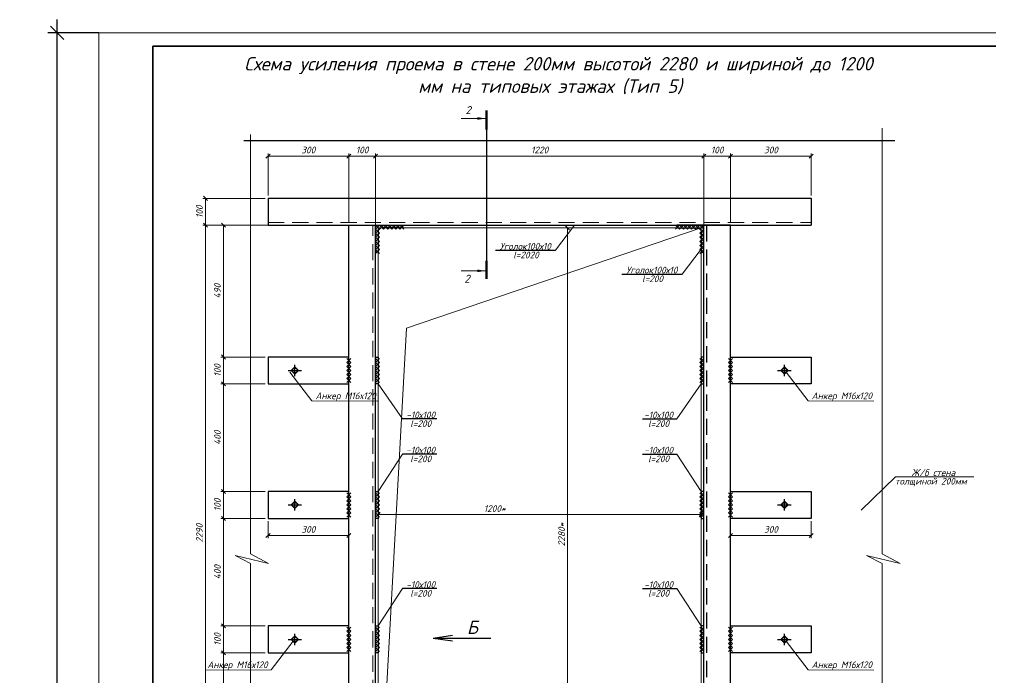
# Model space of a CAD drawing. Header units: millimetres. Extents: x 10124 to 8132345, y -95635 to 1386204.
# Drawn here: x 138596 to 142207, y 27663 to 30110 of the extents above; entities that cross this region are included whole.
import ezdxf
from ezdxf.enums import TextEntityAlignment as Align

# ---------------------------------------------------------------- set-up
doc = ezdxf.new("R2010")
doc.units = ezdxf.units.MM
doc.linetypes.add('Пунктир 2мм', pattern=[3, 2, -1])
doc.layers.get('DEFPOINTS').update_dxf_attribs({"color": 1})
for name, color, linetype, lineweight in [('013', 7, 'Continuous', 13), ('030', 7, 'Continuous', 30), ('Размер', 140, 'Continuous', 13), ('Разрезы', 54, 'Continuous', 20)]:
    doc.layers.add(name, color=color, linetype=linetype, lineweight=lineweight)
doc.styles.add('10', font='isocpeui.ttf', dxfattribs={"height": 25})
doc.styles.add('100', font='isocpeui.ttf', dxfattribs={"height": 250})
doc.styles.add('GOST', font='isocpeur.TTF')
doc.styles.add('БДА100', font='romand.shx', dxfattribs={"width": 0.7})
doc.dimstyles.new('10', dxfattribs={"dimtxt": 37.5, "dimasz": 15, "dimexe": 10, "dimexo": 10, "dimgap": 10, "dimtad": 1, "dimtxsty": '10', "dimblk": 'OBLIQUE', "dimcen": 2.5, "dimadec": 0, "dimazin": 0, "dimtfac": 1, "dimtmove": 0, "dimatfit": 3, "dimfxl": 1, "dimlwd": 15, "dimlwe": 15, "dimarcsym": 0})
doc.dimstyles.new('БДА1', dxfattribs={"dimtxt": 2, "dimasz": 1, "dimexe": 0.7, "dimexo": 0, "dimgap": 0.8, "dimtad": 1, "dimdec": 0, "dimrnd": 1, "dimzin": 0, "dimdsep": 46, "dimtxsty": 'БДА100', "dimblk": 'OBLIQUE', "dimcen": 2, "dimdle": 1, "dimadec": 0, "dimazin": 0, "dimtfac": 1, "dimtdec": 0, "dimtmove": 1, "dimatfit": 3, "dimldrblk": 'NONE', "dimfxl": 0.7, "dimtolj": 1, "dimtzin": 0, "dimlwd": -1, "dimlwe": -1, "dimarcsym": 0})

# ---------------------------------------------------------------- blocks, each defined once
blk = doc.blocks.new('_OBLIQUE')
at = {"color": 0, "linetype": 'ByBlock'}
blk.add_line((-0.5, -0.5), (0.5, 0.5), dxfattribs=at)
blk = doc.blocks.new('*D18')
at = {"layer": 'DEFPOINTS', "color": 0, "transparency": 16777216}
for p, q in [((-15.52, -5), (-15.52, 425)), ((0, 420), (-19.02, 420)), ((0, 0), (-19.02, 0))]:
    blk.add_line(p, q, dxfattribs=at)
for p in [(-15.52, 420), (0, 420), (0, 0)]:
    blk.add_point(p, dxfattribs=at)
at = {"layer": 'DEFPOINTS', "color": 0, "transparency": 16777216, "xscale": 5, "yscale": 5, "zscale": 5}
for p, rotation in [((-15.52, 420), 90), ((-15.52, 0), 270)]:
    blk.add_blockref('_OBLIQUE', p, dxfattribs=dict(at, rotation=rotation))
at = {"layer": 'DEFPOINTS', "color": 0, "lineweight": 0, "transparency": 16777216, "insert": (-24.52, 148.5), "char_height": 10, "attachment_point": 5, "rotation": 90, "style": 'БДА100'}
blk.add_mtext('\\A1;420', dxfattribs=at)
blk = doc.blocks.new('_None')
blk = doc.blocks.new('*D342')
at = {"color": 0, "lineweight": 15, "ltscale": 100, "transparency": 16777216}
for p, q in [((139510.7, 29345), (139278.3, 29345)), ((139288.3, 27055), (139288.3, 29345)), ((139445.7, 27055), (139278.3, 27055))]:
    blk.add_line(p, q, dxfattribs=at)
at = {"layer": 'DEFPOINTS', "color": 0, "ltscale": 100, "transparency": 16777216}
for p in [(139288.3, 29345), (139520.7, 29345), (139455.7, 27055)]:
    blk.add_point(p, dxfattribs=at)
at = {"color": 0, "lineweight": 15, "ltscale": 100, "transparency": 16777216, "xscale": 15, "yscale": 15, "zscale": 15}
for p, rotation in [((139288.3, 29345), 90), ((139288.3, 27055), 270)]:
    blk.add_blockref('_OBLIQUE', p, dxfattribs=dict(at, rotation=rotation))
at = {"color": 0, "ltscale": 100, "transparency": 16777216, "insert": (139265.8, 28200), "char_height": 25, "attachment_point": 5, "rotation": 90, "style": '10'}
blk.add_mtext('2290', dxfattribs=at)
blk = doc.blocks.new('*D343')
at = {"color": 0, "lineweight": 15, "ltscale": 100, "transparency": 16777216}
for p, q in [((139920.7, 29165), (139920.7, 29612.3)), ((141140.7, 29165), (141140.7, 29612.3)), ((139920.7, 29602.3), (141140.7, 29602.3))]:
    blk.add_line(p, q, dxfattribs=at)
at = {"layer": 'DEFPOINTS', "color": 0, "ltscale": 100, "transparency": 16777216}
for p in [(141140.7, 29602.3), (139920.7, 29155), (141140.7, 29155)]:
    blk.add_point(p, dxfattribs=at)
at = {"color": 0, "lineweight": 15, "ltscale": 100, "transparency": 16777216, "xscale": 15, "yscale": 15, "zscale": 15, "rotation": 180}
blk.add_blockref('_OBLIQUE', (139920.7, 29602.3), dxfattribs=at)
at = {"color": 0, "lineweight": 15, "ltscale": 100, "transparency": 16777216, "xscale": 15, "yscale": 15, "zscale": 15}
blk.add_blockref('_OBLIQUE', (141140.7, 29602.3), dxfattribs=at)
at = {"color": 0, "ltscale": 100, "transparency": 16777216, "insert": (140530.7, 29624.8), "char_height": 25, "attachment_point": 5, "style": '10'}
blk.add_mtext('1220', dxfattribs=at)
blk = doc.blocks.new('*D360')
at = {"color": 0, "lineweight": 15, "ltscale": 100, "transparency": 16777216}
for p, q in [((139820.7, 29355), (139820.7, 29612.3)), ((139920.7, 29355), (139920.7, 29612.3)), ((139920.7, 29602.3), (139820.7, 29602.3))]:
    blk.add_line(p, q, dxfattribs=at)
at = {"layer": 'DEFPOINTS', "color": 0, "ltscale": 100, "transparency": 16777216}
for p in [(139820.7, 29602.3), (139820.7, 29345), (139920.7, 29345)]:
    blk.add_point(p, dxfattribs=at)
at = {"color": 0, "lineweight": 15, "ltscale": 100, "transparency": 16777216, "xscale": 15, "yscale": 15, "zscale": 15, "rotation": 180}
blk.add_blockref('_OBLIQUE', (139820.7, 29602.3), dxfattribs=at)
at = {"color": 0, "lineweight": 15, "ltscale": 100, "transparency": 16777216, "xscale": 15, "yscale": 15, "zscale": 15}
blk.add_blockref('_OBLIQUE', (139920.7, 29602.3), dxfattribs=at)
at = {"color": 0, "ltscale": 100, "transparency": 16777216, "insert": (139870.7, 29624.8), "char_height": 25, "attachment_point": 5, "style": '10'}
blk.add_mtext('100', dxfattribs=at)
blk = doc.blocks.new('*D361')
at = {"color": 0, "lineweight": 15, "ltscale": 100, "transparency": 16777216}
for p, q in [((141140.7, 29165), (141140.7, 29612.3)), ((141240.7, 29355), (141240.7, 29612.3)), ((141140.7, 29602.3), (141240.7, 29602.3))]:
    blk.add_line(p, q, dxfattribs=at)
at = {"layer": 'DEFPOINTS', "color": 0, "ltscale": 100, "transparency": 16777216}
for p in [(141240.7, 29602.3), (141240.7, 29345), (141140.7, 29155)]:
    blk.add_point(p, dxfattribs=at)
at = {"color": 0, "lineweight": 15, "ltscale": 100, "transparency": 16777216, "xscale": 15, "yscale": 15, "zscale": 15, "rotation": 180}
blk.add_blockref('_OBLIQUE', (141140.7, 29602.3), dxfattribs=at)
at = {"color": 0, "lineweight": 15, "ltscale": 100, "transparency": 16777216, "xscale": 15, "yscale": 15, "zscale": 15}
blk.add_blockref('_OBLIQUE', (141240.7, 29602.3), dxfattribs=at)
at = {"color": 0, "ltscale": 100, "transparency": 16777216, "insert": (141190.7, 29624.8), "char_height": 25, "attachment_point": 5, "style": '10'}
blk.add_mtext('100', dxfattribs=at)
blk = doc.blocks.new('*D364')
at = {"color": 0, "lineweight": 15, "ltscale": 100, "transparency": 16777216}
for p, q in [((139510.7, 27755), (139345.2, 27755)), ((139355.2, 27355), (139355.2, 27755)), ((139510.7, 27355), (139345.2, 27355))]:
    blk.add_line(p, q, dxfattribs=at)
at = {"layer": 'DEFPOINTS', "color": 0, "ltscale": 100, "transparency": 16777216}
for p in [(139355.2, 27755), (139520.7, 27755), (139520.7, 27355)]:
    blk.add_point(p, dxfattribs=at)
at = {"color": 0, "lineweight": 15, "ltscale": 100, "transparency": 16777216, "xscale": 15, "yscale": 15, "zscale": 15}
for p, rotation in [((139355.2, 27755), 90), ((139355.2, 27355), 270)]:
    blk.add_blockref('_OBLIQUE', p, dxfattribs=dict(at, rotation=rotation))
at = {"color": 0, "ltscale": 100, "transparency": 16777216, "insert": (139332.7, 27555), "char_height": 25, "attachment_point": 5, "rotation": 90, "style": '10'}
blk.add_mtext('400', dxfattribs=at)
blk = doc.blocks.new('*D365')
at = {"color": 0, "lineweight": 15, "ltscale": 100, "transparency": 16777216}
for p, q in [((139510.7, 27855), (139345.2, 27855)), ((139355.2, 27755), (139355.2, 27855)), ((139510.7, 27755), (139345.2, 27755))]:
    blk.add_line(p, q, dxfattribs=at)
at = {"layer": 'DEFPOINTS', "color": 0, "ltscale": 100, "transparency": 16777216}
for p in [(139355.2, 27855), (139520.7, 27855), (139520.7, 27755)]:
    blk.add_point(p, dxfattribs=at)
at = {"color": 0, "lineweight": 15, "ltscale": 100, "transparency": 16777216, "xscale": 15, "yscale": 15, "zscale": 15}
for p, rotation in [((139355.2, 27855), 90), ((139355.2, 27755), 270)]:
    blk.add_blockref('_OBLIQUE', p, dxfattribs=dict(at, rotation=rotation))
at = {"color": 0, "ltscale": 100, "transparency": 16777216, "insert": (139332.7, 27805), "char_height": 25, "attachment_point": 5, "rotation": 90, "style": '10'}
blk.add_mtext('100', dxfattribs=at)
blk = doc.blocks.new('*D366')
at = {"color": 0, "lineweight": 15, "ltscale": 100, "transparency": 16777216}
for p, q in [((139510.7, 28255), (139345.2, 28255)), ((139355.2, 27855), (139355.2, 28255)), ((139510.7, 27855), (139345.2, 27855))]:
    blk.add_line(p, q, dxfattribs=at)
at = {"layer": 'DEFPOINTS', "color": 0, "ltscale": 100, "transparency": 16777216}
for p in [(139355.2, 28255), (139520.7, 28255), (139520.7, 27855)]:
    blk.add_point(p, dxfattribs=at)
at = {"color": 0, "lineweight": 15, "ltscale": 100, "transparency": 16777216, "xscale": 15, "yscale": 15, "zscale": 15}
for p, rotation in [((139355.2, 28255), 90), ((139355.2, 27855), 270)]:
    blk.add_blockref('_OBLIQUE', p, dxfattribs=dict(at, rotation=rotation))
at = {"color": 0, "ltscale": 100, "transparency": 16777216, "insert": (139332.7, 28055), "char_height": 25, "attachment_point": 5, "rotation": 90, "style": '10'}
blk.add_mtext('400', dxfattribs=at)
blk = doc.blocks.new('*D367')
at = {"color": 0, "lineweight": 15, "ltscale": 100, "transparency": 16777216}
for p, q in [((139510.7, 28355), (139345.2, 28355)), ((139355.2, 28255), (139355.2, 28355)), ((139510.7, 28255), (139345.2, 28255))]:
    blk.add_line(p, q, dxfattribs=at)
at = {"layer": 'DEFPOINTS', "color": 0, "ltscale": 100, "transparency": 16777216}
for p in [(139355.2, 28355), (139520.7, 28355), (139520.7, 28255)]:
    blk.add_point(p, dxfattribs=at)
at = {"color": 0, "lineweight": 15, "ltscale": 100, "transparency": 16777216, "xscale": 15, "yscale": 15, "zscale": 15}
for p, rotation in [((139355.2, 28355), 90), ((139355.2, 28255), 270)]:
    blk.add_blockref('_OBLIQUE', p, dxfattribs=dict(at, rotation=rotation))
at = {"color": 0, "ltscale": 100, "transparency": 16777216, "insert": (139332.7, 28305), "char_height": 25, "attachment_point": 5, "rotation": 90, "style": '10'}
blk.add_mtext('100', dxfattribs=at)
blk = doc.blocks.new('*D368')
at = {"color": 0, "lineweight": 15, "ltscale": 100, "transparency": 16777216}
for p, q in [((139510.7, 28755), (139345.2, 28755)), ((139355.2, 28355), (139355.2, 28755)), ((139510.7, 28355), (139345.2, 28355))]:
    blk.add_line(p, q, dxfattribs=at)
at = {"layer": 'DEFPOINTS', "color": 0, "ltscale": 100, "transparency": 16777216}
for p in [(139355.2, 28755), (139520.7, 28755), (139520.7, 28355)]:
    blk.add_point(p, dxfattribs=at)
at = {"color": 0, "lineweight": 15, "ltscale": 100, "transparency": 16777216, "xscale": 15, "yscale": 15, "zscale": 15}
for p, rotation in [((139355.2, 28755), 90), ((139355.2, 28355), 270)]:
    blk.add_blockref('_OBLIQUE', p, dxfattribs=dict(at, rotation=rotation))
at = {"color": 0, "ltscale": 100, "transparency": 16777216, "insert": (139332.7, 28555), "char_height": 25, "attachment_point": 5, "rotation": 90, "style": '10'}
blk.add_mtext('400', dxfattribs=at)
blk = doc.blocks.new('*D369')
at = {"color": 0, "lineweight": 15, "ltscale": 100, "transparency": 16777216}
for p, q in [((139510.7, 28855), (139345.2, 28855)), ((139355.2, 28755), (139355.2, 28855)), ((139510.7, 28755), (139345.2, 28755))]:
    blk.add_line(p, q, dxfattribs=at)
at = {"layer": 'DEFPOINTS', "color": 0, "ltscale": 100, "transparency": 16777216}
for p in [(139355.2, 28855), (139520.7, 28855), (139520.7, 28755)]:
    blk.add_point(p, dxfattribs=at)
at = {"color": 0, "lineweight": 15, "ltscale": 100, "transparency": 16777216, "xscale": 15, "yscale": 15, "zscale": 15}
for p, rotation in [((139355.2, 28855), 90), ((139355.2, 28755), 270)]:
    blk.add_blockref('_OBLIQUE', p, dxfattribs=dict(at, rotation=rotation))
at = {"color": 0, "ltscale": 100, "transparency": 16777216, "insert": (139332.7, 28805), "char_height": 25, "attachment_point": 5, "rotation": 90, "style": '10'}
blk.add_mtext('100', dxfattribs=at)
blk = doc.blocks.new('*D370')
at = {"color": 0, "lineweight": 15, "ltscale": 100, "transparency": 16777216}
for p, q in [((139810.7, 29345), (139345.2, 29345)), ((139355.2, 28855), (139355.2, 29345)), ((139510.7, 28855), (139345.2, 28855))]:
    blk.add_line(p, q, dxfattribs=at)
at = {"layer": 'DEFPOINTS', "color": 0, "ltscale": 100, "transparency": 16777216}
for p in [(139355.2, 29345), (139820.7, 29345), (139520.7, 28855)]:
    blk.add_point(p, dxfattribs=at)
at = {"color": 0, "lineweight": 15, "ltscale": 100, "transparency": 16777216, "xscale": 15, "yscale": 15, "zscale": 15}
for p, rotation in [((139355.2, 29345), 90), ((139355.2, 28855), 270)]:
    blk.add_blockref('_OBLIQUE', p, dxfattribs=dict(at, rotation=rotation))
at = {"color": 0, "ltscale": 100, "transparency": 16777216, "insert": (139332.7, 29100), "char_height": 25, "attachment_point": 5, "rotation": 90, "style": '10'}
blk.add_mtext('490', dxfattribs=at)
blk = doc.blocks.new('*U386')
blk.add_lwpolyline([(-28.3, 71.7), (-22.3, 71.7, -0.414214), (-18.3, 67.7), (-18.3, -6.3, 0.414214), (-6.3, -18.3), (67.7, -18.3, -0.414214), (71.7, -22.3), (71.7, -28.3), (-28.3, -28.3)], format="xyb", close=True)
blk = doc.blocks.new('*D371')
at = {"color": 0, "lineweight": 15, "ltscale": 100, "transparency": 16777216}
for p, q in [((139930.7, 28174.8), (139930.7, 28278.9)), ((141130.7, 28174.8), (141130.7, 28278.9)), ((141130.7, 28268.9), (139930.7, 28268.9))]:
    blk.add_line(p, q, dxfattribs=at)
at = {"layer": 'DEFPOINTS', "color": 0, "ltscale": 100, "transparency": 16777216}
for p in [(139930.7, 28268.9), (139930.7, 28164.8), (141130.7, 28164.8)]:
    blk.add_point(p, dxfattribs=at)
at = {"color": 0, "lineweight": 15, "ltscale": 100, "transparency": 16777216, "xscale": 15, "yscale": 15, "zscale": 15, "rotation": 180}
blk.add_blockref('_OBLIQUE', (139930.7, 28268.9), dxfattribs=at)
at = {"color": 0, "lineweight": 15, "ltscale": 100, "transparency": 16777216, "xscale": 15, "yscale": 15, "zscale": 15}
blk.add_blockref('_OBLIQUE', (141130.7, 28268.9), dxfattribs=at)
at = {"color": 0, "ltscale": 100, "transparency": 16777216, "insert": (140363.5, 28291.4), "char_height": 25, "width": 61.42, "attachment_point": 5, "style": '10'}
blk.add_mtext('1200*', dxfattribs=at)
blk = doc.blocks.new('*D372')
at = {"color": 0, "lineweight": 15, "ltscale": 100, "transparency": 16777216}
for p, q in [((140523.6, 29335), (140644.8, 29335)), ((140634.8, 29335), (140634.8, 27055)), ((140523.6, 27055), (140644.8, 27055))]:
    blk.add_line(p, q, dxfattribs=at)
at = {"layer": 'DEFPOINTS', "color": 0, "ltscale": 100, "transparency": 16777216}
for p in [(140513.6, 29335), (140513.6, 27055), (140634.8, 27055)]:
    blk.add_point(p, dxfattribs=at)
at = {"color": 0, "lineweight": 15, "ltscale": 100, "transparency": 16777216, "xscale": 15, "yscale": 15, "zscale": 15}
for p, rotation in [((140634.8, 29335), 90), ((140634.8, 27055), 270)]:
    blk.add_blockref('_OBLIQUE', p, dxfattribs=dict(at, rotation=rotation))
at = {"color": 0, "ltscale": 100, "transparency": 16777216, "insert": (140612.3, 28195), "char_height": 25, "attachment_point": 5, "rotation": 90, "style": '10'}
blk.add_mtext('2280*', dxfattribs=at)
blk = doc.blocks.new('*D351')
at = {"color": 0, "lineweight": 15, "ltscale": 100, "transparency": 16777216}
for p, q in [((139520.7, 28245), (139520.7, 28181.5)), ((139820.7, 28245), (139820.7, 28181.5)), ((139520.7, 28191.5), (139820.7, 28191.5))]:
    blk.add_line(p, q, dxfattribs=at)
at = {"layer": 'DEFPOINTS', "color": 0, "ltscale": 100, "transparency": 16777216}
for p in [(139520.7, 28255), (139820.7, 28255), (139820.7, 28191.5)]:
    blk.add_point(p, dxfattribs=at)
at = {"color": 0, "lineweight": 15, "ltscale": 100, "transparency": 16777216, "xscale": 15, "yscale": 15, "zscale": 15, "rotation": 180}
blk.add_blockref('_OBLIQUE', (139520.7, 28191.5), dxfattribs=at)
at = {"color": 0, "lineweight": 15, "ltscale": 100, "transparency": 16777216, "xscale": 15, "yscale": 15, "zscale": 15}
blk.add_blockref('_OBLIQUE', (139820.7, 28191.5), dxfattribs=at)
at = {"color": 0, "ltscale": 100, "transparency": 16777216, "insert": (139670.7, 28214), "char_height": 25, "attachment_point": 5, "style": '10'}
blk.add_mtext('300', dxfattribs=at)
blk = doc.blocks.new('*D352')
at = {"color": 0, "lineweight": 15, "ltscale": 100, "transparency": 16777216}
for p, q in [((141240.7, 28245), (141240.7, 28181.5)), ((141540.7, 28245), (141540.7, 28181.5)), ((141240.7, 28191.5), (141540.7, 28191.5))]:
    blk.add_line(p, q, dxfattribs=at)
at = {"layer": 'DEFPOINTS', "color": 0, "ltscale": 100, "transparency": 16777216}
for p in [(141240.7, 28255), (141540.7, 28255), (141540.7, 28191.5)]:
    blk.add_point(p, dxfattribs=at)
at = {"color": 0, "lineweight": 15, "ltscale": 100, "transparency": 16777216, "xscale": 15, "yscale": 15, "zscale": 15, "rotation": 180}
blk.add_blockref('_OBLIQUE', (141240.7, 28191.5), dxfattribs=at)
at = {"color": 0, "lineweight": 15, "ltscale": 100, "transparency": 16777216, "xscale": 15, "yscale": 15, "zscale": 15}
blk.add_blockref('_OBLIQUE', (141540.7, 28191.5), dxfattribs=at)
at = {"color": 0, "ltscale": 100, "transparency": 16777216, "insert": (141390.7, 28214), "char_height": 25, "attachment_point": 5, "style": '10'}
blk.add_mtext('300', dxfattribs=at)
blk = doc.blocks.new('*D387')
at = {"layer": '013', "color": 0, "lineweight": 15, "ltscale": 100, "transparency": 16777216}
for p, q in [((139510.7, 29445), (139278.3, 29445)), ((139288.3, 29345), (139288.3, 29445)), ((139510.7, 29345), (139278.3, 29345))]:
    blk.add_line(p, q, dxfattribs=at)
at = {"layer": 'DEFPOINTS', "color": 0, "ltscale": 100, "transparency": 16777216}
for p in [(139288.3, 29445), (139520.7, 29445), (139520.7, 29345)]:
    blk.add_point(p, dxfattribs=at)
at = {"layer": '013', "color": 0, "lineweight": 15, "ltscale": 100, "transparency": 16777216, "xscale": 15, "yscale": 15, "zscale": 15}
for p, rotation in [((139288.3, 29445), 90), ((139288.3, 29345), 270)]:
    blk.add_blockref('_OBLIQUE', p, dxfattribs=dict(at, rotation=rotation))
at = {"layer": '013', "color": 0, "ltscale": 100, "transparency": 16777216, "insert": (139265.8, 29395), "char_height": 25, "attachment_point": 5, "rotation": 90, "style": '10'}
blk.add_mtext('100', dxfattribs=at)
blk = doc.blocks.new('*U391')
at = {"layer": 'DEFPOINTS'}
blk.add_line((0, 0), (48.83, 0), dxfattribs=at)
at = {"layer": 'Разрезы', "color": 0}
for p, q in [((-4.07, 0.35), (-4.07, 9.4)), ((52.58, 0.35), (52.58, 9.4))]:
    blk.add_line(p, q, dxfattribs=at)
at = {"layer": 'Разрезы', "color": 0, "lineweight": 60}
for p, q in [((-7.07, 0), (0, 0)), ((55.58, 0), (48.83, 0))]:
    blk.add_line(p, q, dxfattribs=at)
at = {"layer": 'Разрезы', "color": 0}
for points in [[(-4.07, 0.35), (-3.57, 3.35), (-4.57, 3.35)], [(52.58, 0.35), (52.08, 3.35), (53.08, 3.35)]]:
    blk.add_solid(points, dxfattribs=at)
at = {"layer": 'Разрезы', "color": 0, "style": '100'}
for tag, p in [('1', (-7.17, 6.76)), ('2', (55.53, 7.19))]:
    blk.add_attdef(tag, text='', height=3, dxfattribs=at).set_placement(p, align=Align.MIDDLE_CENTER)
blk = doc.blocks.new('*D392')
at = {"layer": '013', "color": 0, "lineweight": 15, "ltscale": 100, "transparency": 16777216}
for p, q in [((141240.7, 29355), (141240.7, 29612.3)), ((141540.7, 29455), (141540.7, 29612.3)), ((141240.7, 29602.3), (141540.7, 29602.3))]:
    blk.add_line(p, q, dxfattribs=at)
at = {"layer": 'DEFPOINTS', "color": 0, "ltscale": 100, "transparency": 16777216}
for p in [(141540.7, 29602.3), (141540.7, 29445), (141240.7, 29345)]:
    blk.add_point(p, dxfattribs=at)
at = {"layer": '013', "color": 0, "lineweight": 15, "ltscale": 100, "transparency": 16777216, "xscale": 15, "yscale": 15, "zscale": 15, "rotation": 180}
blk.add_blockref('_OBLIQUE', (141240.7, 29602.3), dxfattribs=at)
at = {"layer": '013', "color": 0, "lineweight": 15, "ltscale": 100, "transparency": 16777216, "xscale": 15, "yscale": 15, "zscale": 15}
blk.add_blockref('_OBLIQUE', (141540.7, 29602.3), dxfattribs=at)
at = {"layer": '013', "color": 0, "ltscale": 100, "transparency": 16777216, "insert": (141390.7, 29624.8), "char_height": 25, "attachment_point": 5, "style": '10'}
blk.add_mtext('300', dxfattribs=at)
blk = doc.blocks.new('*D393')
at = {"layer": '013', "color": 0, "lineweight": 15, "ltscale": 100, "transparency": 16777216}
for p, q in [((139520.7, 29455), (139520.7, 29612.3)), ((139820.7, 29355), (139820.7, 29612.3)), ((139520.7, 29602.3), (139820.7, 29602.3))]:
    blk.add_line(p, q, dxfattribs=at)
at = {"layer": 'DEFPOINTS', "color": 0, "ltscale": 100, "transparency": 16777216}
for p in [(139820.7, 29602.3), (139520.7, 29445), (139820.7, 29345)]:
    blk.add_point(p, dxfattribs=at)
at = {"layer": '013', "color": 0, "lineweight": 15, "ltscale": 100, "transparency": 16777216, "xscale": 15, "yscale": 15, "zscale": 15, "rotation": 180}
blk.add_blockref('_OBLIQUE', (139520.7, 29602.3), dxfattribs=at)
at = {"layer": '013', "color": 0, "lineweight": 15, "ltscale": 100, "transparency": 16777216, "xscale": 15, "yscale": 15, "zscale": 15}
blk.add_blockref('_OBLIQUE', (139820.7, 29602.3), dxfattribs=at)
at = {"layer": '013', "color": 0, "ltscale": 100, "transparency": 16777216, "insert": (139670.7, 29624.8), "char_height": 25, "attachment_point": 5, "style": '10'}
blk.add_mtext('300', dxfattribs=at)
blk = doc.blocks.new('*U16')
at = {"color": 44, "lineweight": 20, "ltscale": 10}
for p, q in [((594, 420), (0, 420)), ((0, 420), (0, 0))]:
    blk.add_line(p, q, dxfattribs=at)
at = {"color": 137, "lineweight": 35, "ltscale": 10}
for p, q in [((589, 415), (20, 415)), ((20, 415), (20, 5))]:
    blk.add_line(p, q, dxfattribs=at)
at = {"color": 44, "lineweight": 13, "style": 'GOST', "oblique": 10, "width": 0.8}
for tag in ['ФОРМАТВЕРТ', 'ФОРМАТГОРИЗ']:
    blk.add_attdef(tag, (542.98, 1.6), '', height=2, dxfattribs=at)
at = {"layer": 'DEFPOINTS', "color": 251, "lineweight": 0}
dim = blk.add_linear_dim(base=(-15.52, 420), p1=(0, 0), p2=(0, 420), angle=90, dimstyle='БДА1', override={"dimscale": 5}, dxfattribs=at)
dim.commit()
dim.dimension.update_dxf_attribs({"geometry": '*D18', "text_midpoint": (-15.52, 148.5), "dimtype": 128})

msp = doc.modelspace()

# ---------------------------------------------------------------- linework, layer by layer
at = {"ltscale": 100}
for p, q in [((139430.728, 29660.124), (141851.672, 29660.124)), ((139935.68, 29330.045), (139920.68, 29345.045)), ((139920.68, 29330.045), (139935.68, 29345.045)), ((139935.68, 29315.045), (139920.68, 29330.045)), ((139920.68, 29315.045), (139935.68, 29330.045)), ((139950.68, 29330.045), (139935.68, 29345.045)), ((139935.68, 29330.045), (139950.68, 29345.045)), ((139965.68, 29330.045), (139950.68, 29345.045)), ((139950.68, 29330.045), (139965.68, 29345.045)), ((139980.68, 29330.045), (139965.68, 29345.045)), ((139965.68, 29330.045), (139980.68, 29345.045)), ((139995.68, 29330.045), (139980.68, 29345.045)), ((139980.68, 29330.045), (139995.68, 29345.045)), ((140010.68, 29330.045), (139995.68, 29345.045)), ((139995.68, 29330.045), (140010.68, 29345.045)), ((140025.68, 29330.045), (140010.68, 29345.045)), ((140010.68, 29330.045), (140025.68, 29345.045)), ((141050.68, 29330.045), (141035.68, 29345.045)), ((141035.68, 29330.045), (141050.68, 29345.045)), ((141065.68, 29330.045), (141050.68, 29345.045)), ((141050.68, 29330.045), (141065.68, 29345.045)), ((141080.68, 29330.045), (141065.68, 29345.045)), ((141065.68, 29330.045), (141080.68, 29345.045)), ((141095.68, 29330.045), (141080.68, 29345.045)), ((141080.68, 29330.045), (141095.68, 29345.045)), ((141110.68, 29330.045), (141095.68, 29345.045)), ((141095.68, 29330.045), (141110.68, 29345.045)), ((141125.68, 29330.045), (141110.68, 29345.045)), ((141110.68, 29330.045), (141125.68, 29345.045)), ((141140.68, 29330.045), (141125.68, 29345.045)), ((141125.68, 29330.045), (141140.68, 29345.045)), ((141140.68, 29315.045), (141125.68, 29330.045)), ((141125.68, 29315.045), (141140.68, 29330.045)), ((139935.68, 29300.045), (139920.68, 29315.045)), ((139920.68, 29300.045), (139935.68, 29315.045)), ((139935.68, 29285.045), (139920.68, 29300.045)), ((139920.68, 29285.045), (139935.68, 29300.045)), ((139935.68, 29270.045), (139920.68, 29285.045)), ((139920.68, 29270.045), (139935.68, 29285.045)), ((141140.68, 29300.045), (141125.68, 29315.045)), ((141125.68, 29300.045), (141140.68, 29315.045)), ((141140.68, 29285.045), (141125.68, 29300.045)), ((141125.68, 29285.045), (141140.68, 29300.045)), ((141140.68, 29270.045), (141125.68, 29285.045)), ((141125.68, 29270.045), (141140.68, 29285.045)), ((139935.68, 29255.045), (139920.68, 29270.045)), ((139920.68, 29255.045), (139935.68, 29270.045)), ((139935.68, 29240.045), (139920.68, 29255.045)), ((139920.68, 29240.045), (139935.68, 29255.045)), ((140365.996, 29251.733), (140589.737, 29251.733)), ((141140.68, 29255.045), (141125.68, 29270.045)), ((141125.68, 29255.045), (141140.68, 29270.045)), ((141140.68, 29240.045), (141125.68, 29255.045)), ((141125.68, 29240.045), (141140.68, 29255.045)), ((140836.484, 29163.201), (141060.225, 29163.201)), ((139620.68, 28784.181), (139620.68, 28825.91)), ((139828.18, 28835.045), (139813.18, 28850.045)), ((139813.18, 28835.045), (139828.18, 28850.045)), ((139828.18, 28820.045), (139813.18, 28835.045)), ((139813.18, 28820.045), (139828.18, 28835.045)), ((139828.18, 28805.045), (139813.18, 28820.045)), ((139813.18, 28805.045), (139828.18, 28820.045)), ((139935.68, 28835.045), (139920.68, 28850.045)), ((139920.68, 28835.045), (139935.68, 28850.045)), ((139935.68, 28820.045), (139920.68, 28835.045)), ((139920.68, 28820.045), (139935.68, 28835.045)), ((139935.68, 28805.045), (139920.68, 28820.045)), ((139920.68, 28805.045), (139935.68, 28820.045)), ((141140.68, 28835.045), (141125.68, 28850.045)), ((141125.68, 28835.045), (141140.68, 28850.045)), ((141140.68, 28820.045), (141125.68, 28835.045)), ((141125.68, 28820.045), (141140.68, 28835.045)), ((141140.68, 28805.045), (141125.68, 28820.045)), ((141125.68, 28805.045), (141140.68, 28820.045)), ((141248.18, 28835.045), (141233.18, 28850.045)), ((141233.18, 28835.045), (141248.18, 28850.045)), ((141248.18, 28820.045), (141233.18, 28835.045)), ((141233.18, 28820.045), (141248.18, 28835.045)), ((141248.18, 28805.045), (141233.18, 28820.045)), ((141233.18, 28805.045), (141248.18, 28820.045)), ((141440.68, 28784.181), (141440.68, 28825.91)), ((139595.622, 28805.045), (139645.737, 28805.045)), ((139828.18, 28790.045), (139813.18, 28805.045)), ((139813.18, 28790.045), (139828.18, 28805.045)), ((139828.18, 28775.045), (139813.18, 28790.045)), ((139813.18, 28775.045), (139828.18, 28790.045)), ((139935.68, 28790.045), (139920.68, 28805.045)), ((139920.68, 28790.045), (139935.68, 28805.045)), ((139935.68, 28775.045), (139920.68, 28790.045)), ((139920.68, 28775.045), (139935.68, 28790.045)), ((141140.68, 28790.045), (141125.68, 28805.045)), ((141125.68, 28790.045), (141140.68, 28805.045)), ((141140.68, 28775.045), (141125.68, 28790.045)), ((141125.68, 28775.045), (141140.68, 28790.045)), ((141248.18, 28790.045), (141233.18, 28805.045)), ((141233.18, 28790.045), (141248.18, 28805.045)), ((141248.18, 28775.045), (141233.18, 28790.045)), ((141233.18, 28775.045), (141248.18, 28790.045)), ((141415.622, 28805.045), (141465.737, 28805.045)), ((139828.18, 28760.045), (139813.18, 28775.045)), ((139813.18, 28760.045), (139828.18, 28775.045)), ((139935.68, 28760.045), (139920.68, 28775.045)), ((139920.68, 28760.045), (139935.68, 28775.045)), ((141140.68, 28760.045), (141125.68, 28775.045)), ((141125.68, 28760.045), (141140.68, 28775.045)), ((141248.18, 28760.045), (141233.18, 28775.045)), ((141233.18, 28760.045), (141248.18, 28775.045)), ((140148.313, 28624.647), (140020.422, 28624.647)), ((140913.046, 28624.647), (141040.937, 28624.647)), ((140148.313, 28493.713), (140020.422, 28493.713)), ((140913.046, 28493.713), (141040.937, 28493.713)), ((139828.18, 28335.045), (139813.18, 28350.045)), ((139813.18, 28335.045), (139828.18, 28350.045)), ((139935.68, 28335.045), (139920.68, 28350.045)), ((139920.68, 28335.045), (139935.68, 28350.045)), ((141140.68, 28335.045), (141125.68, 28350.045)), ((141125.68, 28335.045), (141140.68, 28350.045)), ((141248.18, 28335.045), (141233.18, 28350.045)), ((141233.18, 28335.045), (141248.18, 28350.045)), ((139620.68, 28284.181), (139620.68, 28325.91)), ((139828.18, 28320.045), (139813.18, 28335.045)), ((139813.18, 28320.045), (139828.18, 28335.045)), ((139828.18, 28305.045), (139813.18, 28320.045)), ((139813.18, 28305.045), (139828.18, 28320.045)), ((139935.68, 28320.045), (139920.68, 28335.045)), ((139920.68, 28320.045), (139935.68, 28335.045)), ((139935.68, 28305.045), (139920.68, 28320.045)), ((139920.68, 28305.045), (139935.68, 28320.045)), ((141140.68, 28320.045), (141125.68, 28335.045)), ((141125.68, 28320.045), (141140.68, 28335.045)), ((141140.68, 28305.045), (141125.68, 28320.045)), ((141125.68, 28305.045), (141140.68, 28320.045)), ((141248.18, 28320.045), (141233.18, 28335.045)), ((141233.18, 28320.045), (141248.18, 28335.045)), ((141248.18, 28305.045), (141233.18, 28320.045)), ((141233.18, 28305.045), (141248.18, 28320.045)), ((141440.68, 28284.181), (141440.68, 28325.91)), ((139595.622, 28305.045), (139645.737, 28305.045)), ((139828.18, 28290.045), (139813.18, 28305.045)), ((139813.18, 28290.045), (139828.18, 28305.045)), ((139828.18, 28275.045), (139813.18, 28290.045)), ((139813.18, 28275.045), (139828.18, 28290.045)), ((139828.18, 28260.045), (139813.18, 28275.045)), ((139813.18, 28260.045), (139828.18, 28275.045)), ((139935.68, 28290.045), (139920.68, 28305.045)), ((139920.68, 28290.045), (139935.68, 28305.045)), ((139935.68, 28275.045), (139920.68, 28290.045)), ((139920.68, 28275.045), (139935.68, 28290.045)), ((139935.68, 28260.045), (139920.68, 28275.045)), ((139920.68, 28260.045), (139935.68, 28275.045)), ((141140.68, 28290.045), (141125.68, 28305.045)), ((141125.68, 28290.045), (141140.68, 28305.045)), ((141140.68, 28275.045), (141125.68, 28290.045)), ((141125.68, 28275.045), (141140.68, 28290.045)), ((141140.68, 28260.045), (141125.68, 28275.045)), ((141125.68, 28260.045), (141140.68, 28275.045)), ((141248.18, 28290.045), (141233.18, 28305.045)), ((141233.18, 28290.045), (141248.18, 28305.045)), ((141248.18, 28275.045), (141233.18, 28290.045)), ((141233.18, 28275.045), (141248.18, 28290.045)), ((141248.18, 28260.045), (141233.18, 28275.045)), ((141233.18, 28260.045), (141248.18, 28275.045)), ((141415.622, 28305.045), (141465.737, 28305.045)), ((140148.313, 27993.713), (140020.422, 27993.713)), ((140913.046, 27993.713), (141040.937, 27993.713)), ((139828.18, 27835.045), (139813.18, 27850.045)), ((139813.18, 27835.045), (139828.18, 27850.045)), ((139935.68, 27835.045), (139920.68, 27850.045)), ((139920.68, 27835.045), (139935.68, 27850.045)), ((141140.68, 27835.045), (141125.68, 27850.045)), ((141125.68, 27835.045), (141140.68, 27850.045)), ((141248.18, 27835.045), (141233.18, 27850.045)), ((141233.18, 27835.045), (141248.18, 27850.045)), ((139595.622, 27805.045), (139645.737, 27805.045)), ((139620.68, 27784.181), (139620.68, 27825.91)), ((139828.18, 27820.045), (139813.18, 27835.045)), ((139813.18, 27820.045), (139828.18, 27835.045)), ((139828.18, 27805.045), (139813.18, 27820.045)), ((139813.18, 27805.045), (139828.18, 27820.045)), ((139828.18, 27790.045), (139813.18, 27805.045)), ((139813.18, 27790.045), (139828.18, 27805.045)), ((139935.68, 27820.045), (139920.68, 27835.045)), ((139920.68, 27820.045), (139935.68, 27835.045)), ((139935.68, 27805.045), (139920.68, 27820.045)), ((139920.68, 27805.045), (139935.68, 27820.045)), ((139935.68, 27790.045), (139920.68, 27805.045)), ((139920.68, 27790.045), (139935.68, 27805.045)), ((140135.031, 27810.211), (140206.258, 27820.513)), ((140135.031, 27810.211), (140349.151, 27810.211)), ((140135.031, 27810.211), (140206.258, 27799.908)), ((141140.68, 27820.045), (141125.68, 27835.045)), ((141125.68, 27820.045), (141140.68, 27835.045)), ((141140.68, 27805.045), (141125.68, 27820.045)), ((141125.68, 27805.045), (141140.68, 27820.045)), ((141140.68, 27790.045), (141125.68, 27805.045)), ((141125.68, 27790.045), (141140.68, 27805.045)), ((141248.18, 27820.045), (141233.18, 27835.045)), ((141233.18, 27820.045), (141248.18, 27835.045)), ((141248.18, 27805.045), (141233.18, 27820.045)), ((141233.18, 27805.045), (141248.18, 27820.045)), ((141248.18, 27790.045), (141233.18, 27805.045)), ((141233.18, 27790.045), (141248.18, 27805.045)), ((141415.622, 27805.045), (141465.737, 27805.045)), ((141440.68, 27784.181), (141440.68, 27825.91)), ((139828.18, 27775.045), (139813.18, 27790.045)), ((139813.18, 27775.045), (139828.18, 27790.045)), ((139828.18, 27760.045), (139813.18, 27775.045)), ((139813.18, 27760.045), (139828.18, 27775.045)), ((139935.68, 27775.045), (139920.68, 27790.045)), ((139920.68, 27775.045), (139935.68, 27790.045)), ((139935.68, 27760.045), (139920.68, 27775.045)), ((139920.68, 27760.045), (139935.68, 27775.045)), ((141140.68, 27775.045), (141125.68, 27790.045)), ((141125.68, 27775.045), (141140.68, 27790.045)), ((141140.68, 27760.045), (141125.68, 27775.045)), ((141125.68, 27760.045), (141140.68, 27775.045)), ((141248.18, 27775.045), (141233.18, 27790.045)), ((141233.18, 27775.045), (141248.18, 27790.045)), ((141248.18, 27760.045), (141233.18, 27775.045)), ((141233.18, 27760.045), (141248.18, 27775.045))]:
    msp.add_line(p, q, dxfattribs=at)
at = {"linetype": 'Пунктир 2мм', "ltscale": 30}
msp.add_line((141150.68, 29345.045), (141150.68, 27055.045), dxfattribs=at)
at = {"layer": '013', "linetype": 'Пунктир 2мм', "ltscale": 30}
msp.add_line((139520.68, 29355.045), (141540.68, 29355.045), dxfattribs=at)
at = {"layer": '013', "ltscale": 100}
for p, q in [((140589.737, 29251.733), (140660.192, 29345.045)), ((141060.225, 29163.201), (141130.68, 29256.513)), ((139930.68, 28755.045), (140020.422, 28624.647)), ((141130.68, 28755.045), (141040.937, 28624.647)), ((139930.68, 28355.045), (140020.422, 28493.713)), ((141130.68, 28355.045), (141040.937, 28493.713)), ((139930.68, 27855.045), (140020.422, 27993.713)), ((141130.68, 27855.045), (141040.937, 27993.713))]:
    msp.add_line(p, q, dxfattribs=at)
for points in [[(139455.728, 27001.77), (139455.728, 28087.565), (139398.437, 28116.601), (139522.969, 28086.689), (139455.728, 28122.586), (139455.728, 29682.166)], [(141803.647, 27028.186), (141803.647, 28087.565), (141746.356, 28116.601), (141870.887, 28086.689), (141803.647, 28122.586), (141803.647, 29705.325)], [(139930.68, 27055.045), (140035.148, 28962.287), (141130.68, 29335.045)], [(139602.43, 28798.295), (139683.757, 28692.253), (139928.406, 28691.04)], [(141447.43, 28798.295), (141528.757, 28692.253), (141773.406, 28691.04)], [(141725.918, 28285.828), (141853.834, 28408.875), (142144.487, 28408.875)], [(139613.93, 27798.295), (139532.602, 27692.253), (139287.953, 27691.04)], [(141447.43, 27798.295), (141528.757, 27692.253), (141773.406, 27691.04)]]:
    msp.add_lwpolyline(points, dxfattribs=at)
at = {"layer": '013', "linetype": 'Пунктир 2мм', "ltscale": 30}
msp.add_lwpolyline([(139910.68, 27055.045), (139910.68, 29345.045)], dxfattribs=at)
at = {"layer": '013', "ltscale": 100}
msp.add_lwpolyline([(139930.68, 29335.045), (141130.68, 29335.045), (141130.68, 27055.045), (139930.68, 27055.045)], close=True, dxfattribs=at)
at = {"layer": '030', "ltscale": 100}
for p, q in [((139520.68, 29445.045), (141540.68, 29445.045)), ((139520.68, 29445.045), (139520.68, 29345.045)), ((141540.68, 29445.045), (141540.68, 29345.045)), ((139520.68, 29345.045), (141540.68, 29345.045)), ((139820.68, 29345.045), (139920.68, 29345.045)), ((141240.68, 29345.045), (141140.68, 29345.045))]:
    msp.add_line(p, q, dxfattribs=at)
for points in [[(139820.68, 27055.045), (139820.68, 29345.045)], [(139920.68, 27055.045), (139920.68, 29345.045)], [(141140.68, 27055.045), (141140.68, 29345.045)], [(141240.68, 27055.045), (141240.68, 29345.045)], [(139820.68, 28855.045), (139520.68, 28855.045), (139520.68, 28755.045), (139820.68, 28755.045), (139820.68, 28855.045)], [(139930.68, 28855.045), (139930.68, 28755.045), (139920.68, 28755.045), (139920.68, 28855.045), (139930.68, 28855.045)], [(141130.68, 28855.045), (141130.68, 28755.045), (141140.68, 28755.045), (141140.68, 28855.045), (141130.68, 28855.045)], [(141240.68, 28855.045), (141540.68, 28855.045), (141540.68, 28755.045), (141240.68, 28755.045), (141240.68, 28855.045)], [(139607.18, 28805.045), (139620.68, 28818.545), (139634.18, 28805.045), (139620.68, 28791.545), (139607.18, 28805.045)], [(141427.18, 28805.045), (141440.68, 28818.545), (141454.18, 28805.045), (141440.68, 28791.545), (141427.18, 28805.045)], [(139820.68, 28355.045), (139520.68, 28355.045), (139520.68, 28255.045), (139820.68, 28255.045), (139820.68, 28355.045)], [(139930.68, 28355.045), (139930.68, 28255.045), (139920.68, 28255.045), (139920.68, 28355.045), (139930.68, 28355.045)], [(141130.68, 28355.045), (141130.68, 28255.045), (141140.68, 28255.045), (141140.68, 28355.045), (141130.68, 28355.045)], [(141240.68, 28355.045), (141540.68, 28355.045), (141540.68, 28255.045), (141240.68, 28255.045), (141240.68, 28355.045)], [(139607.18, 28305.045), (139620.68, 28318.545), (139634.18, 28305.045), (139620.68, 28291.545), (139607.18, 28305.045)], [(141427.18, 28305.045), (141440.68, 28318.545), (141454.18, 28305.045), (141440.68, 28291.545), (141427.18, 28305.045)], [(139820.68, 27855.045), (139520.68, 27855.045), (139520.68, 27755.045), (139820.68, 27755.045), (139820.68, 27855.045)], [(139930.68, 27855.045), (139930.68, 27755.045), (139920.68, 27755.045), (139920.68, 27855.045), (139930.68, 27855.045)], [(141130.68, 27855.045), (141130.68, 27755.045), (141140.68, 27755.045), (141140.68, 27855.045), (141130.68, 27855.045)], [(141240.68, 27855.045), (141540.68, 27855.045), (141540.68, 27755.045), (141240.68, 27755.045), (141240.68, 27855.045)], [(139607.18, 27805.045), (139620.68, 27818.545), (139634.18, 27805.045), (139620.68, 27791.545), (139607.18, 27805.045)], [(141427.18, 27805.045), (141440.68, 27818.545), (141454.18, 27805.045), (141440.68, 27791.545), (141427.18, 27805.045)]]:
    msp.add_lwpolyline(points, dxfattribs=at)
for centre in [(139620.68, 28805.045), (141440.68, 28805.045), (139620.68, 28305.045), (141440.68, 28305.045), (139620.68, 27805.045), (141440.68, 27805.045)]:
    msp.add_circle(centre, 9, dxfattribs=at)

# ---------------------------------------------------------------- block references
at = {"xscale": 10, "yscale": 10, "zscale": 10}
msp.add_blockref('*U16', (138891.899, 25860.225), dxfattribs=at)
at = {"layer": '030', "rotation": 270}
msp.add_blockref('*U386', (139948.98, 29316.745), dxfattribs=at)
at = {"layer": '030', "xscale": -1, "rotation": 90}
msp.add_blockref('*U386', (141112.38, 29316.745), dxfattribs=at)
at = {"layer": 'Размер'}
ref = msp.add_blockref('*U391', (140332.497, 29701.272), dxfattribs=dict(at, xscale=-10, yscale=10, zscale=10, rotation=90))
ref.add_attrib('1', '2', dxfattribs={"layer": 'Разрезы', "color": 0, "height": 30, "style": '100'}).set_placement((140264.896, 29773.012), align=Align.MIDDLE_CENTER)
ref.add_attrib('2', '2', dxfattribs={"layer": 'Разрезы', "color": 0, "height": 30, "style": '100'}).set_placement((140260.602, 29146.005), align=Align.MIDDLE_CENTER)

# ---------------------------------------------------------------- texts
at = {"color": 0, "lineweight": 9, "attachment_point": 5, "style": '10'}
for s, insert, char_height, width in [('\\pxi1.23419;Схема усиления проема в стене 200мм высотой 2280 и шириной до 1200 мм на типовых этажах (Тип 5)', (140569.772, 29901.229), 50, 2395.44136), ('\\pxi1.23419;Ж/б стена ', (141979.399, 28424.894), 25, 2395.44136), ('\\pxi1.23419;толщиной 200мм', (141969.711, 28389.827), 25, 2395.44136), ('\\pxi1.23419; Б', (140233.775, 27850.061), 50, 295.72287)]:
    msp.add_mtext(s, dxfattribs=dict(at, insert=insert, char_height=char_height, width=width))
at = {"ltscale": 100, "char_height": 25, "attachment_point": 5, "style": '10'}
for s, insert in [('Уголок100х10', (140477.547, 29266.77)), ('l=2020', (140479.954, 29234.395)), ('Уголок100х10', (140948.035, 29178.237)), ('l=200', (140950.442, 29145.863)), ('Анкер М16х120', (139809.258, 28707.29)), ('Анкер М16х120', (141654.258, 28707.29)), ('-10х100', (140088.414, 28639.684)), ('-10х100', (140972.945, 28639.684)), ('l=200', (140088.414, 28607.309)), ('l=200', (140972.945, 28607.309)), ('-10х100', (140088.414, 28508.75)), ('-10х100', (140972.945, 28508.75)), ('l=200', (140088.414, 28476.375)), ('l=200', (140972.945, 28476.375)), ('-10х100', (140088.414, 28008.75)), ('-10х100', (140972.945, 28008.75)), ('l=200', (140088.414, 27976.375)), ('l=200', (140972.945, 27976.375)), ('Анкер М16х120', (139407.101, 27707.29)), ('Анкер М16х120', (141654.258, 27707.29))]:
    msp.add_mtext(s, dxfattribs=dict(at, insert=insert))

# ---------------------------------------------------------------- dimensions: what is measured, and where the dimension line sits
at = {"ltscale": 100}
dim = msp.add_linear_dim(base=(139820.68, 29602.258), p1=(139920.68, 29345.045), p2=(139820.68, 29345.045), dimstyle='10', dxfattribs=at)
dim.commit()
dim.dimension.update_dxf_attribs({"geometry": '*D360', "text_midpoint": (139870.68, 29602.258), "dimtype": 160})
for base, p1, p2, picture, middle in [((141140.68, 29602.258), (139920.68, 29155.045), (141140.68, 29155.045), '*D343', (140530.68, 29624.758)), ((141240.68, 29602.258), (141140.68, 29155.045), (141240.68, 29345.045), '*D361', (141190.68, 29624.758)), ((139820.68, 28191.513), (139520.68, 28255.045), (139820.68, 28255.045), '*D351', (139670.68, 28214.013)), ((141540.68, 28191.513), (141240.68, 28255.045), (141540.68, 28255.045), '*D352', (141390.68, 28214.013))]:
    dim = msp.add_linear_dim(base=base, p1=p1, p2=p2, dimstyle='10', dxfattribs=at)
    dim.commit()
    dim.dimension.update_dxf_attribs({"geometry": picture, "text_midpoint": middle})
dim = msp.add_linear_dim(base=(139288.262, 29345.045), p1=(139455.728, 27055.045), p2=(139520.68, 29345.045), angle=90, dimstyle='10', dxfattribs=at)
dim.commit()
dim.dimension.update_dxf_attribs({"geometry": '*D342', "text_midpoint": (139265.762, 28200.045)})
for base, p1, p2, picture, middle in [((139355.175, 29345.045), (139520.68, 28855.045), (139820.68, 29345.045), '*D370', (139332.675, 29100.045)), ((139355.175, 28855.045), (139520.68, 28755.045), (139520.68, 28855.045), '*D369', (139332.675, 28805.045)), ((139355.175, 28755.045), (139520.68, 28355.045), (139520.68, 28755.045), '*D368', (139332.675, 28555.045)), ((139355.175, 28355.045), (139520.68, 28255.045), (139520.68, 28355.045), '*D367', (139332.675, 28305.045)), ((139355.175, 28255.045), (139520.68, 27855.045), (139520.68, 28255.045), '*D366', (139332.675, 28055.045)), ((139355.175, 27855.045), (139520.68, 27755.045), (139520.68, 27855.045), '*D365', (139332.675, 27805.045)), ((139355.175, 27755.045), (139520.68, 27355.045), (139520.68, 27755.045), '*D364', (139332.675, 27555.045))]:
    dim = msp.add_linear_dim(base=base, p1=p1, p2=p2, angle=90, dimstyle='10', override={"dimtmove": 1}, dxfattribs=at)
    dim.commit()
    dim.dimension.update_dxf_attribs({"geometry": picture, "text_midpoint": middle})
dim = msp.add_linear_dim(base=(140634.785, 27055.045), p1=(140513.593, 29335.045), p2=(140513.593, 27055.045), angle=90, text='2280*', dimstyle='10', dxfattribs=at)
dim.commit()
dim.dimension.update_dxf_attribs({"geometry": '*D372', "text_midpoint": (140612.285, 28195.045)})
dim = msp.add_linear_dim(base=(139930.68, 28268.854), p1=(141130.68, 28164.792), p2=(139930.68, 28164.792), text='1200*', dimstyle='10', dxfattribs=at)
dim.commit()
dim.dimension.update_dxf_attribs({"geometry": '*D371', "text_midpoint": (140363.489, 28268.854), "dimtype": 160})
at = {"layer": '013', "ltscale": 100}
for base, p1, p2, picture, middle in [((139820.68, 29602.258), (139520.68, 29445.045), (139820.68, 29345.045), '*D393', (139670.68, 29624.758)), ((141540.68, 29602.258), (141240.68, 29345.045), (141540.68, 29445.045), '*D392', (141390.68, 29624.758))]:
    dim = msp.add_linear_dim(base=base, p1=p1, p2=p2, dimstyle='10', dxfattribs=at)
    dim.commit()
    dim.dimension.update_dxf_attribs({"geometry": picture, "text_midpoint": middle})
dim = msp.add_linear_dim(base=(139288.262, 29445.045), p1=(139520.68, 29345.045), p2=(139520.68, 29445.045), angle=90, dimstyle='10', dxfattribs=at)
dim.commit()
dim.dimension.update_dxf_attribs({"geometry": '*D387', "text_midpoint": (139265.762, 29395.045)})

doc.saveas('drawing.dxf')
